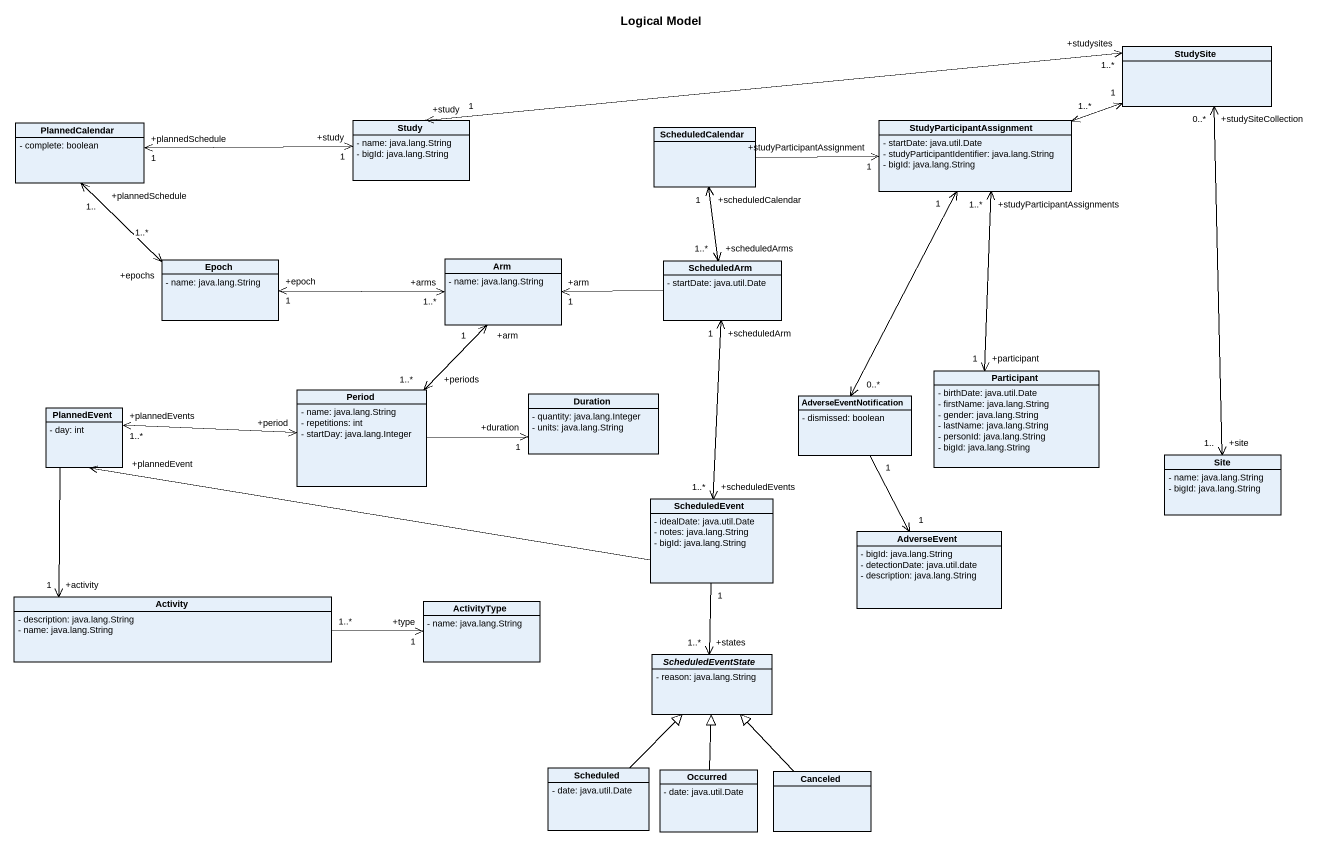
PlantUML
@startuml
title Logical Model
hide circle
hide empty members
skinparam classAttributeIconSize 0
class StudySite
class PlannedCalendar {
  - complete: boolean
}
class Study {
  - name: java.lang.String
  - bigId: java.lang.String
}
class StudyParticipantAssignment {
  - startDate: java.util.Date
  - studyParticipantIdentifier: java.lang.String
  - bigId: java.lang.String
}
class ScheduledCalendar
class Epoch {
  - name: java.lang.String
}
class Arm {
  - name: java.lang.String
}
class ScheduledArm {
  - startDate: java.util.Date
}
class Period {
  - name: java.lang.String
  - repetitions: int
  - startDay: java.lang.Integer
}
class Duration {
  - quantity: java.lang.Integer
  - units: java.lang.String
}
class AdverseEventNotification {
  - dismissed: boolean
}
class "Participant" as Participant_ {
  - birthDate: java.util.Date
  - firstName: java.lang.String
  - gender: java.lang.String
  - lastName: java.lang.String
  - personId: java.lang.String
  - bigId: java.lang.String
}
class PlannedEvent {
  - day: int
}
class Site {
  - name: java.lang.String
  - bigId: java.lang.String
}
class ScheduledEvent {
  - idealDate: java.util.Date
  - notes: java.lang.String
  - bigId: java.lang.String
}
class AdverseEvent {
  - bigId: java.lang.String
  - detectionDate: java.util.date
  - description: java.lang.String
}
class Activity {
  - description: java.lang.String
  - name: java.lang.String
}
class ActivityType {
  - name: java.lang.String
}
abstract class ScheduledEventState {
  - reason: java.lang.String
}
class Scheduled {
  - date: java.util.Date
}
class Occurred {
  - date: java.util.Date
}
class Canceled
StudySite "1" <-left-> "1..*" StudyParticipantAssignment
PlannedCalendar "+plannedSchedule\n1" <-right-> "+study\n1" Study
PlannedCalendar "+plannedSchedule\n1.." <--> "+epochs\n1..*" Epoch
Study "+study\n1" <-right-> "+studysites\n1..*" StudySite
ScheduledCalendar -right-> "+studyParticipantAssignment\n1" StudyParticipantAssignment
Epoch "+epoch\n1" <-right-> "+arms\n1..*" Arm
Arm "+arm\n1" <--> "+periods\n1..*" Period
ScheduledArm "+scheduledArms\n1..*" <-up-> "+scheduledCalendar\n1" ScheduledCalendar
ScheduledArm -left-> "+arm\n1" Arm
Period -right-> "+duration\n1" Duration
Period "+period" <-left-> "+plannedEvents\n1..*" PlannedEvent
AdverseEventNotification "0..*" <-up-> "1" StudyParticipantAssignment
Participant_ "+participant\n1" <-up-> "+studyParticipantAssignments\n1..*" StudyParticipantAssignment
PlannedEvent "+plannedEvent" <-right- ScheduledEvent
PlannedEvent --> "+activity\n1" Activity
Site "+site\n1.." <-up-> "+studySiteCollection\n0..*" StudySite
ScheduledEvent "+scheduledEvents\n1..*" <-up-> "+scheduledArm\n1" ScheduledArm
ScheduledEvent "1" --> "+states\n1..*" ScheduledEventState
AdverseEvent "1" <-up- "1" AdverseEventNotification
ActivityType "+type\n1" <-left- "1..*" Activity
Scheduled -up-|> ScheduledEventState
Occurred -up-|> ScheduledEventState
Canceled -up-|> ScheduledEventState
@enduml
